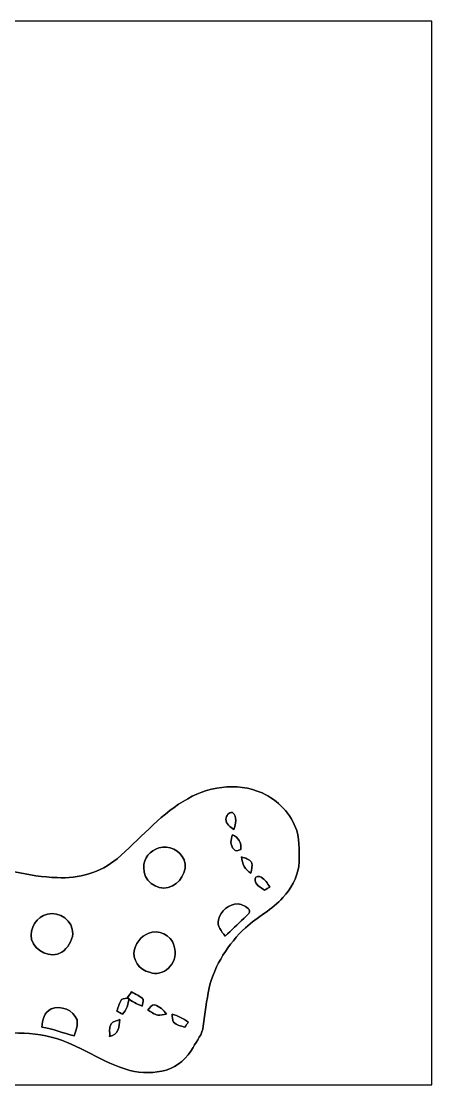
# Model space of a CAD drawing. Header units: centimetres. Extents: x -16.8 to 16.8, y -16.7 to 16.7.
# Drawn here: x 3.9 to 16.77, y -16.67 to 16.67 of the extents above; entities that cross this region are included whole.
import ezdxf

# ---------------------------------------------------------------- set-up
doc = ezdxf.new("R2010")
doc.units = ezdxf.units.CM
doc.header["$MEASUREMENT"] = 0
doc.layers.add('Layer 1', color=7, linetype='Continuous')

msp = doc.modelspace()

# ---------------------------------------------------------------- linework, layer by layer
at = {"layer": 'Layer 1', "color": 7}
for points, knots in [([(-16.77458, 16.66875), (-16.77458, 16.66875), (16.77458, 16.66875), (16.77458, 16.66875), (16.77458, 16.66875), (16.77458, 16.66875), (16.77458, -16.66875), (16.77458, -16.66875), (16.77458, -16.66875), (16.77458, -16.66875), (-16.77458, -16.66875), (-16.77458, -16.66875), (-16.77458, -16.66875), (-16.77458, -16.66875), (-16.77458, 16.66875), (-16.77458, 16.66875), (-16.77458, 16.66875), (-16.77458, 16.66875), (-16.77458, 16.66875), (-16.77458, 16.66875)], [0, 0, 0, 0, 0.16666667, 0.16666667, 0.16666667, 0.16666667, 0.33333333, 0.33333333, 0.33333333, 0.33333333, 0.5, 0.5, 0.5, 0.5, 0.66666667, 0.66666667, 0.66666667, 0.66666667, 1, 1, 1, 1]), ([(8.98243, -7.78545), (8.18762, -8.25994), (7.60518, -8.99548), (6.90457, -9.58568), (6.90457, -9.58568), (6.38387, -10.0136), (5.69595, -10.21786), (5.02638, -10.17552), (5.02638, -10.17552), (4.12503, -10.14765), (3.25226, -9.88801), (2.3809, -9.67987), (2.3809, -9.67987), (2.11314, -9.65906), (2.03941, -9.35919), (1.87078, -9.20574), (1.87078, -9.20574), (1.70921, -9.07344), (1.49789, -8.99795), (1.28799, -9.01806), (1.28799, -9.01806), (0.74542, -8.99442), (0.20144, -9.24983), (-0.33443, -9.07979), (-0.33443, -9.07979), (-0.66499, -8.97043), (-0.95038, -8.75383), (-1.28799, -8.66246), (-1.28799, -8.66246), (-1.52012, -8.57426), (-1.79776, -8.65117), (-1.96533, -8.82862), (-1.96533, -8.82862), (-2.22568, -9.17469), (-2.24896, -9.62272), (-2.3114, -10.03512), (-2.3114, -10.03512), (-2.38831, -10.7188), (-2.667, -11.36227), (-2.72838, -12.04842), (-2.72838, -12.04842), (-2.78059, -12.72469), (-2.74391, -13.41049), (-2.90195, -14.07513), (-2.90195, -14.07513), (-3.27978, -14.17108), (-3.67348, -14.17249), (-4.05518, -14.24834), (-4.05518, -14.24834), (-4.33141, -14.30373), (-4.68136, -14.32666), (-4.86304, -14.57572), (-4.86304, -14.57572), (-4.94594, -14.84842), (-4.84999, -15.22659), (-4.5279, -15.28868), (-4.5279, -15.28868), (-4.00156, -15.24071), (-3.48756, -15.0562), (-2.9524, -15.10206), (-2.9524, -15.10206), (-2.64583, -15.14687), (-2.34139, -15.22236), (-2.02883, -15.21213), (-2.02883, -15.21213), (-1.72438, -15.22448), (-1.40829, -15.16345), (-1.1116, -15.2587), (-1.1116, -15.2587), (-0.69215, -15.35007), (-0.30409, -15.64358), (0.14323, -15.5575), (0.14323, -15.5575), (0.40569, -15.49153), (0.54892, -15.2086), (0.80469, -15.13276), (0.80469, -15.13276), (1.69016, -15.02304), (2.58445, -15.04562), (3.47486, -15.04421), (3.47486, -15.04421), (3.93136, -15.04774), (4.39526, -15.05338), (4.83905, -15.17332), (4.83905, -15.17332), (5.71253, -15.39946), (6.43996, -15.98401), (7.30814, -16.22354), (7.30814, -16.22354), (7.67962, -16.32056), (8.07826, -16.30468), (8.44797, -16.20838), (8.44797, -16.20838), (8.81309, -16.10289), (9.10484, -15.82561), (9.29076, -15.50106), (9.29076, -15.50106), (9.41035, -15.28833), (9.58427, -15.08725), (9.60543, -14.83536), (9.60543, -14.83536), (9.66752, -14.43496), (9.71515, -14.03244), (9.79099, -13.63451), (9.79099, -13.63451), (9.97303, -12.9092), (10.39213, -12.25585), (10.93399, -11.74574), (10.93399, -11.74574), (11.30335, -11.40389), (11.77325, -11.18517), (12.10627, -10.80206), (12.10627, -10.80206), (12.36027, -10.53147), (12.5409, -10.1914), (12.60722, -9.82557), (12.60722, -9.82557), (12.62345, -9.45021), (12.63862, -9.06463), (12.53984, -8.69879), (12.53984, -8.69879), (12.36451, -8.17809), (11.95317, -7.74771), (11.45505, -7.52334), (11.45505, -7.52334), (10.65706, -7.16068), (9.70492, -7.32649), (8.98243, -7.78545)], [0, 0, 0, 0, 0.03030303, 0.03030303, 0.03030303, 0.03030303, 0.06060606, 0.06060606, 0.06060606, 0.06060606, 0.09090909, 0.09090909, 0.09090909, 0.09090909, 0.12121212, 0.12121212, 0.12121212, 0.12121212, 0.15151515, 0.15151515, 0.15151515, 0.15151515, 0.18181818, 0.18181818, 0.18181818, 0.18181818, 0.21212121, 0.21212121, 0.21212121, 0.21212121, 0.24242424, 0.24242424, 0.24242424, 0.24242424, 0.27272727, 0.27272727, 0.27272727, 0.27272727, 0.3030303, 0.3030303, 0.3030303, 0.3030303, 0.33333333, 0.33333333, 0.33333333, 0.33333333, 0.36363636, 0.36363636, 0.36363636, 0.36363636, 0.39393939, 0.39393939, 0.39393939, 0.39393939, 0.42424242, 0.42424242, 0.42424242, 0.42424242, 0.45454545, 0.45454545, 0.45454545, 0.45454545, 0.48484848, 0.48484848, 0.48484848, 0.48484848, 0.51515152, 0.51515152, 0.51515152, 0.51515152, 0.54545455, 0.54545455, 0.54545455, 0.54545455, 0.57575758, 0.57575758, 0.57575758, 0.57575758, 0.60606061, 0.60606061, 0.60606061, 0.60606061, 0.63636364, 0.63636364, 0.63636364, 0.63636364, 0.66666667, 0.66666667, 0.66666667, 0.66666667, 0.6969697, 0.6969697, 0.6969697, 0.6969697, 0.72727273, 0.72727273, 0.72727273, 0.72727273, 0.75757576, 0.75757576, 0.75757576, 0.75757576, 0.78787879, 0.78787879, 0.78787879, 0.78787879, 0.81818182, 0.81818182, 0.81818182, 0.81818182, 0.84848485, 0.84848485, 0.84848485, 0.84848485, 0.87878788, 0.87878788, 0.87878788, 0.87878788, 0.90909091, 0.90909091, 0.90909091, 0.90909091, 0.93939394, 0.93939394, 0.93939394, 0.93939394, 1, 1, 1, 1]), ([(10.31981, -8.34284), (10.32792, -8.24336), (10.4013, -8.10331), (10.52089, -8.13647), (10.52089, -8.13647), (10.69128, -8.25923), (10.61861, -8.49701), (10.56957, -8.66634), (10.56957, -8.66634), (10.44822, -8.5979), (10.31981, -8.49559), (10.31981, -8.34284)], [0, 0, 0, 0, 0.25, 0.25, 0.25, 0.25, 0.5, 0.5, 0.5, 0.5, 1, 1, 1, 1]), ([(10.52795, -8.83214), (10.70539, -8.91611), (10.82675, -9.08826), (10.7823, -9.2964), (10.7823, -9.2964), (10.71739, -9.31862), (10.61191, -9.37084), (10.57204, -9.28793), (10.57204, -9.28793), (10.4454, -9.15917), (10.46268, -8.98243), (10.52795, -8.83214)], [0, 0, 0, 0, 0.25, 0.25, 0.25, 0.25, 0.5, 0.5, 0.5, 0.5, 1, 1, 1, 1]), ([(8.21831, -9.24525), (8.53017, -9.14506), (8.88189, -9.32356), (9.00994, -9.61672), (9.00994, -9.61672), (9.14082, -9.97726), (8.86354, -10.38719), (8.51253, -10.48844), (8.51253, -10.48844), (8.14211, -10.57346), (7.70114, -10.25984), (7.74594, -9.85979), (7.74594, -9.85979), (7.72054, -9.5758), (7.95514, -9.31651), (8.21831, -9.24525)], [0, 0, 0, 0, 0.2, 0.2, 0.2, 0.2, 0.4, 0.4, 0.4, 0.4, 0.6, 0.6, 0.6, 0.6, 1, 1, 1, 1]), ([(10.81193, -9.52782), (10.92517, -9.56028), (11.04336, -9.59767), (11.12273, -9.69222), (11.12273, -9.69222), (11.17071, -9.80228), (11.11567, -9.92576), (11.10474, -10.0397), (11.10474, -10.0397), (10.91918, -9.93246), (10.81969, -9.74372), (10.81193, -9.52782)], [0, 0, 0, 0, 0.25, 0.25, 0.25, 0.25, 0.5, 0.5, 0.5, 0.5, 1, 1, 1, 1]), ([(11.23562, -10.2168), (11.23809, -10.11696), (11.36191, -10.13107), (11.42541, -10.16423), (11.42541, -10.16423), (11.54501, -10.23303), (11.62262, -10.35438), (11.69211, -10.4708), (11.69211, -10.4708), (11.63884, -10.50396), (11.58663, -10.53747), (11.53442, -10.57134), (11.53442, -10.57134), (11.40672, -10.48738), (11.22715, -10.39424), (11.23562, -10.2168)], [0, 0, 0, 0, 0.2, 0.2, 0.2, 0.2, 0.4, 0.4, 0.4, 0.4, 0.6, 0.6, 0.6, 0.6, 1, 1, 1, 1]), ([(10.0838, -11.49491), (10.15012, -11.21974), (10.41259, -10.99926), (10.69975, -10.9982), (10.69975, -10.9982), (10.83098, -11.01654), (10.95763, -11.08181), (11.04794, -11.17988), (11.04794, -11.17988), (11.10333, -11.30159), (10.94846, -11.37003), (10.88849, -11.45187), (10.88849, -11.45187), (10.68458, -11.63249), (10.50396, -11.83816), (10.29088, -12.00856), (10.29088, -12.00856), (10.18611, -11.85651), (10.03124, -11.70023), (10.0838, -11.49491)], [0, 0, 0, 0, 0.16666667, 0.16666667, 0.16666667, 0.16666667, 0.33333333, 0.33333333, 0.33333333, 0.33333333, 0.5, 0.5, 0.5, 0.5, 0.66666667, 0.66666667, 0.66666667, 0.66666667, 1, 1, 1, 1]), ([(4.72475, -11.32381), (5.10611, -11.21375), (5.52485, -11.54324), (5.51956, -11.93906), (5.51956, -11.93906), (5.48993, -12.16942), (5.35658, -12.37333), (5.17631, -12.51444), (5.17631, -12.51444), (4.82388, -12.72187), (4.33246, -12.49221), (4.22099, -12.11192), (4.22099, -12.11192), (4.16313, -11.7796), (4.37727, -11.38096), (4.72475, -11.32381)], [0, 0, 0, 0, 0.2, 0.2, 0.2, 0.2, 0.4, 0.4, 0.4, 0.4, 0.6, 0.6, 0.6, 0.6, 1, 1, 1, 1]), ([(8.00594, -11.89073), (8.33967, -11.81947), (8.68539, -12.07805), (8.71608, -12.41566), (8.71608, -12.41566), (8.81944, -12.85275), (8.35589, -13.32512), (7.92057, -13.13956), (7.92057, -13.13956), (7.60624, -13.08382), (7.36529, -12.74233), (7.4489, -12.42871), (7.4489, -12.42871), (7.51769, -12.17083), (7.73289, -11.92953), (8.00594, -11.89073)], [0, 0, 0, 0, 0.2, 0.2, 0.2, 0.2, 0.4, 0.4, 0.4, 0.4, 0.6, 0.6, 0.6, 0.6, 1, 1, 1, 1]), ([(7.0418, -13.99293), (7.11694, -13.9633), (7.19914, -13.96083), (7.27886, -13.95095), (7.27886, -13.95095), (7.25876, -14.13581), (7.20619, -14.32525), (7.07143, -14.46036), (7.07143, -14.46036), (7.01499, -14.42473), (6.95889, -14.39016), (6.9028, -14.35594), (6.9028, -14.35594), (6.9402, -14.23106), (6.98676, -14.11041), (7.0418, -13.99293)], [0, 0, 0, 0, 0.2, 0.2, 0.2, 0.2, 0.4, 0.4, 0.4, 0.4, 0.6, 0.6, 0.6, 0.6, 1, 1, 1, 1]), ([(7.36212, -13.75763), (7.48453, -13.83347), (7.63129, -13.88498), (7.72689, -13.99787), (7.72689, -13.99787), (7.72442, -14.06666), (7.70643, -14.13334), (7.69197, -14.20072), (7.69197, -14.20072), (7.52052, -14.14992), (7.372, -14.05149), (7.22559, -13.95342), (7.22559, -13.95342), (7.26863, -13.88639), (7.31449, -13.82113), (7.36212, -13.75763)], [0, 0, 0, 0, 0.2, 0.2, 0.2, 0.2, 0.4, 0.4, 0.4, 0.4, 0.6, 0.6, 0.6, 0.6, 1, 1, 1, 1]), ([(4.83729, -14.29103), (5.13786, -14.17002), (5.53861, -14.32207), (5.65044, -14.6364), (5.65044, -14.6364), (5.68572, -14.81137), (5.6074, -14.97365), (5.56189, -15.13734), (5.56189, -15.13734), (5.21935, -15.05656), (4.89444, -14.91509), (4.54519, -14.86041), (4.54519, -14.86041), (4.56636, -14.64204), (4.61927, -14.39721), (4.83729, -14.29103)], [0, 0, 0, 0, 0.2, 0.2, 0.2, 0.2, 0.4, 0.4, 0.4, 0.4, 0.6, 0.6, 0.6, 0.6, 1, 1, 1, 1]), ([(7.87012, -14.3323), (7.93256, -14.26916), (7.98548, -14.14956), (8.09096, -14.16614), (8.09096, -14.16614), (8.2423, -14.21694), (8.3693, -14.32101), (8.4522, -14.45683), (8.4522, -14.45683), (8.36295, -14.47341), (8.26876, -14.48117), (8.17986, -14.48999), (8.17986, -14.48999), (8.06591, -14.46248), (7.97278, -14.38204), (7.87012, -14.3323)], [0, 0, 0, 0, 0.2, 0.2, 0.2, 0.2, 0.4, 0.4, 0.4, 0.4, 0.6, 0.6, 0.6, 0.6, 1, 1, 1, 1]), ([(6.71795, -14.76234), (6.77051, -14.66709), (6.90915, -14.66779), (6.99135, -14.62511), (6.99135, -14.62511), (6.97936, -14.84066), (6.94549, -15.12394), (6.67244, -15.15251), (6.67244, -15.15251), (6.68091, -15.02234), (6.65092, -14.88017), (6.71795, -14.76234)], [0, 0, 0, 0, 0.25, 0.25, 0.25, 0.25, 0.5, 0.5, 0.5, 0.5, 1, 1, 1, 1]), ([(8.63459, -14.4526), (8.81204, -14.51681), (8.98807, -14.5923), (9.14012, -14.7066), (9.14012, -14.7066), (9.10308, -14.75881), (9.06604, -14.81137), (9.03005, -14.86429), (9.03005, -14.86429), (8.9094, -14.82654), (8.7697, -14.80679), (8.67727, -14.71154), (8.67727, -14.71154), (8.62647, -14.63569), (8.64164, -14.53832), (8.63459, -14.4526)], [0, 0, 0, 0, 0.2, 0.2, 0.2, 0.2, 0.4, 0.4, 0.4, 0.4, 0.6, 0.6, 0.6, 0.6, 1, 1, 1, 1])]:
    msp.add_open_spline(points, degree=3, knots=knots, dxfattribs=at)
at = {"layer": 'Layer 1', "color": 250}
for points, knots in [([(8.98243, -7.78545), (9.70492, -7.32649), (10.65706, -7.16068), (11.45505, -7.52334), (11.45505, -7.52334), (11.95317, -7.74771), (12.36451, -8.17809), (12.53984, -8.69879), (12.53984, -8.69879), (12.63862, -9.06463), (12.62345, -9.45021), (12.60722, -9.82557), (12.60722, -9.82557), (12.5409, -10.1914), (12.36027, -10.53147), (12.10627, -10.80206), (12.10627, -10.80206), (11.77325, -11.18517), (11.30335, -11.40389), (10.93399, -11.74574), (10.93399, -11.74574), (10.39213, -12.25585), (9.97303, -12.9092), (9.79099, -13.63451), (9.79099, -13.63451), (9.71515, -14.03244), (9.66752, -14.43496), (9.60543, -14.83536), (9.60543, -14.83536), (9.58427, -15.08725), (9.41035, -15.28833), (9.29076, -15.50106), (9.29076, -15.50106), (9.10484, -15.82561), (8.81309, -16.10289), (8.44797, -16.20838), (8.44797, -16.20838), (8.07826, -16.30468), (7.67962, -16.32056), (7.30814, -16.22354), (7.30814, -16.22354), (6.43996, -15.98401), (5.71253, -15.39946), (4.83905, -15.17332), (4.83905, -15.17332), (4.39526, -15.05338), (3.93136, -15.04774), (3.47486, -15.04421), (3.47486, -15.04421), (2.58445, -15.04562), (1.69016, -15.02304), (0.80469, -15.13276), (0.80469, -15.13276), (0.54892, -15.2086), (0.40569, -15.49153), (0.14323, -15.5575), (0.14323, -15.5575), (-0.30409, -15.64358), (-0.69215, -15.35007), (-1.1116, -15.2587), (-1.1116, -15.2587), (-1.40829, -15.16345), (-1.72438, -15.22448), (-2.02883, -15.21213), (-2.02883, -15.21213), (-2.34139, -15.22236), (-2.64583, -15.14687), (-2.9524, -15.10206), (-2.9524, -15.10206), (-3.48756, -15.0562), (-4.00156, -15.24071), (-4.5279, -15.28868), (-4.5279, -15.28868), (-4.84999, -15.22659), (-4.94594, -14.84842), (-4.86304, -14.57572), (-4.86304, -14.57572), (-4.68136, -14.32666), (-4.33141, -14.30373), (-4.05518, -14.24834), (-4.05518, -14.24834), (-3.67348, -14.17249), (-3.27978, -14.17108), (-2.90195, -14.07513), (-2.90195, -14.07513), (-2.74391, -13.41049), (-2.78059, -12.72469), (-2.72838, -12.04842), (-2.72838, -12.04842), (-2.667, -11.36227), (-2.38831, -10.7188), (-2.3114, -10.03512), (-2.3114, -10.03512), (-2.24896, -9.62272), (-2.22568, -9.17469), (-1.96533, -8.82862), (-1.96533, -8.82862), (-1.79776, -8.65117), (-1.52012, -8.57426), (-1.28799, -8.66246), (-1.28799, -8.66246), (-0.95038, -8.75383), (-0.66499, -8.97043), (-0.33443, -9.07979), (-0.33443, -9.07979), (0.20144, -9.24983), (0.74542, -8.99442), (1.28799, -9.01806), (1.28799, -9.01806), (1.49789, -8.99795), (1.70921, -9.07344), (1.87078, -9.20574), (1.87078, -9.20574), (2.03941, -9.35919), (2.11314, -9.65906), (2.3809, -9.67987), (2.3809, -9.67987), (3.25226, -9.88801), (4.12503, -10.14765), (5.02638, -10.17552), (5.02638, -10.17552), (5.69595, -10.21786), (6.38387, -10.0136), (6.90457, -9.58568), (6.90457, -9.58568), (7.60518, -8.99548), (8.18762, -8.25994), (8.98243, -7.78545), (8.98243, -7.78545), (8.98243, -7.78545), (8.98243, -7.78545), (8.98243, -7.78545)], [0, 0, 0, 0, 0.02941176, 0.02941176, 0.02941176, 0.02941176, 0.05882353, 0.05882353, 0.05882353, 0.05882353, 0.08823529, 0.08823529, 0.08823529, 0.08823529, 0.11764706, 0.11764706, 0.11764706, 0.11764706, 0.14705882, 0.14705882, 0.14705882, 0.14705882, 0.17647059, 0.17647059, 0.17647059, 0.17647059, 0.20588235, 0.20588235, 0.20588235, 0.20588235, 0.23529412, 0.23529412, 0.23529412, 0.23529412, 0.26470588, 0.26470588, 0.26470588, 0.26470588, 0.29411765, 0.29411765, 0.29411765, 0.29411765, 0.32352941, 0.32352941, 0.32352941, 0.32352941, 0.35294118, 0.35294118, 0.35294118, 0.35294118, 0.38235294, 0.38235294, 0.38235294, 0.38235294, 0.41176471, 0.41176471, 0.41176471, 0.41176471, 0.44117647, 0.44117647, 0.44117647, 0.44117647, 0.47058824, 0.47058824, 0.47058824, 0.47058824, 0.5, 0.5, 0.5, 0.5, 0.52941176, 0.52941176, 0.52941176, 0.52941176, 0.55882353, 0.55882353, 0.55882353, 0.55882353, 0.58823529, 0.58823529, 0.58823529, 0.58823529, 0.61764706, 0.61764706, 0.61764706, 0.61764706, 0.64705882, 0.64705882, 0.64705882, 0.64705882, 0.67647059, 0.67647059, 0.67647059, 0.67647059, 0.70588235, 0.70588235, 0.70588235, 0.70588235, 0.73529412, 0.73529412, 0.73529412, 0.73529412, 0.76470588, 0.76470588, 0.76470588, 0.76470588, 0.79411765, 0.79411765, 0.79411765, 0.79411765, 0.82352941, 0.82352941, 0.82352941, 0.82352941, 0.85294118, 0.85294118, 0.85294118, 0.85294118, 0.88235294, 0.88235294, 0.88235294, 0.88235294, 0.91176471, 0.91176471, 0.91176471, 0.91176471, 0.94117647, 0.94117647, 0.94117647, 0.94117647, 1, 1, 1, 1]), ([(10.31981, -8.34284), (10.31981, -8.49559), (10.44822, -8.5979), (10.56957, -8.66634), (10.56957, -8.66634), (10.61861, -8.49701), (10.69128, -8.25923), (10.52089, -8.13647), (10.52089, -8.13647), (10.4013, -8.10331), (10.32792, -8.24336), (10.31981, -8.34284), (10.31981, -8.34284), (10.31981, -8.34284), (10.31981, -8.34284), (10.31981, -8.34284)], [0, 0, 0, 0, 0.2, 0.2, 0.2, 0.2, 0.4, 0.4, 0.4, 0.4, 0.6, 0.6, 0.6, 0.6, 1, 1, 1, 1]), ([(10.52795, -8.83214), (10.46268, -8.98243), (10.4454, -9.15917), (10.57204, -9.28793), (10.57204, -9.28793), (10.61191, -9.37084), (10.71739, -9.31862), (10.7823, -9.2964), (10.7823, -9.2964), (10.82675, -9.08826), (10.70539, -8.91611), (10.52795, -8.83214), (10.52795, -8.83214), (10.52795, -8.83214), (10.52795, -8.83214), (10.52795, -8.83214)], [0, 0, 0, 0, 0.2, 0.2, 0.2, 0.2, 0.4, 0.4, 0.4, 0.4, 0.6, 0.6, 0.6, 0.6, 1, 1, 1, 1]), ([(8.21831, -9.24525), (7.95514, -9.31651), (7.72054, -9.5758), (7.74594, -9.85979), (7.74594, -9.85979), (7.70114, -10.25984), (8.14211, -10.57346), (8.51253, -10.48844), (8.51253, -10.48844), (8.86354, -10.38719), (9.14082, -9.97726), (9.00994, -9.61672), (9.00994, -9.61672), (8.88189, -9.32356), (8.53017, -9.14506), (8.21831, -9.24525), (8.21831, -9.24525), (8.21831, -9.24525), (8.21831, -9.24525), (8.21831, -9.24525)], [0, 0, 0, 0, 0.16666667, 0.16666667, 0.16666667, 0.16666667, 0.33333333, 0.33333333, 0.33333333, 0.33333333, 0.5, 0.5, 0.5, 0.5, 0.66666667, 0.66666667, 0.66666667, 0.66666667, 1, 1, 1, 1]), ([(10.81193, -9.52782), (10.81969, -9.74372), (10.91918, -9.93246), (11.10474, -10.0397), (11.10474, -10.0397), (11.11567, -9.92576), (11.17071, -9.80228), (11.12273, -9.69222), (11.12273, -9.69222), (11.04336, -9.59767), (10.92517, -9.56028), (10.81193, -9.52782), (10.81193, -9.52782), (10.81193, -9.52782), (10.81193, -9.52782), (10.81193, -9.52782)], [0, 0, 0, 0, 0.2, 0.2, 0.2, 0.2, 0.4, 0.4, 0.4, 0.4, 0.6, 0.6, 0.6, 0.6, 1, 1, 1, 1]), ([(11.23562, -10.2168), (11.22715, -10.39424), (11.40672, -10.48738), (11.53442, -10.57134), (11.53442, -10.57134), (11.58663, -10.53747), (11.63884, -10.50396), (11.69211, -10.4708), (11.69211, -10.4708), (11.62262, -10.35438), (11.54501, -10.23303), (11.42541, -10.16423), (11.42541, -10.16423), (11.36191, -10.13107), (11.23809, -10.11696), (11.23562, -10.2168), (11.23562, -10.2168), (11.23562, -10.2168), (11.23562, -10.2168), (11.23562, -10.2168)], [0, 0, 0, 0, 0.16666667, 0.16666667, 0.16666667, 0.16666667, 0.33333333, 0.33333333, 0.33333333, 0.33333333, 0.5, 0.5, 0.5, 0.5, 0.66666667, 0.66666667, 0.66666667, 0.66666667, 1, 1, 1, 1]), ([(10.0838, -11.49491), (10.03124, -11.70023), (10.18611, -11.85651), (10.29088, -12.00856), (10.29088, -12.00856), (10.50396, -11.83816), (10.68458, -11.63249), (10.88849, -11.45187), (10.88849, -11.45187), (10.94846, -11.37003), (11.10333, -11.30159), (11.04794, -11.17988), (11.04794, -11.17988), (10.95763, -11.08181), (10.83098, -11.01654), (10.69975, -10.9982), (10.69975, -10.9982), (10.41259, -10.99926), (10.15012, -11.21974), (10.0838, -11.49491), (10.0838, -11.49491), (10.0838, -11.49491), (10.0838, -11.49491), (10.0838, -11.49491)], [0, 0, 0, 0, 0.14285714, 0.14285714, 0.14285714, 0.14285714, 0.28571429, 0.28571429, 0.28571429, 0.28571429, 0.42857143, 0.42857143, 0.42857143, 0.42857143, 0.57142857, 0.57142857, 0.57142857, 0.57142857, 0.71428571, 0.71428571, 0.71428571, 0.71428571, 1, 1, 1, 1]), ([(4.72475, -11.32381), (4.37727, -11.38096), (4.16313, -11.7796), (4.22099, -12.11192), (4.22099, -12.11192), (4.33246, -12.49221), (4.82388, -12.72187), (5.17631, -12.51444), (5.17631, -12.51444), (5.35658, -12.37333), (5.48993, -12.16942), (5.51956, -11.93906), (5.51956, -11.93906), (5.52485, -11.54324), (5.10611, -11.21375), (4.72475, -11.32381), (4.72475, -11.32381), (4.72475, -11.32381), (4.72475, -11.32381), (4.72475, -11.32381)], [0, 0, 0, 0, 0.16666667, 0.16666667, 0.16666667, 0.16666667, 0.33333333, 0.33333333, 0.33333333, 0.33333333, 0.5, 0.5, 0.5, 0.5, 0.66666667, 0.66666667, 0.66666667, 0.66666667, 1, 1, 1, 1]), ([(8.00594, -11.89073), (7.73289, -11.92953), (7.51769, -12.17083), (7.4489, -12.42871), (7.4489, -12.42871), (7.36529, -12.74233), (7.60624, -13.08382), (7.92057, -13.13956), (7.92057, -13.13956), (8.35589, -13.32512), (8.81944, -12.85275), (8.71608, -12.41566), (8.71608, -12.41566), (8.68539, -12.07805), (8.33967, -11.81947), (8.00594, -11.89073), (8.00594, -11.89073), (8.00594, -11.89073), (8.00594, -11.89073), (8.00594, -11.89073)], [0, 0, 0, 0, 0.16666667, 0.16666667, 0.16666667, 0.16666667, 0.33333333, 0.33333333, 0.33333333, 0.33333333, 0.5, 0.5, 0.5, 0.5, 0.66666667, 0.66666667, 0.66666667, 0.66666667, 1, 1, 1, 1]), ([(7.0418, -13.99293), (6.98676, -14.11041), (6.9402, -14.23106), (6.9028, -14.35594), (6.9028, -14.35594), (6.95889, -14.39016), (7.01499, -14.42473), (7.07143, -14.46036), (7.07143, -14.46036), (7.20619, -14.32525), (7.25876, -14.13581), (7.27886, -13.95095), (7.27886, -13.95095), (7.19914, -13.96083), (7.11694, -13.9633), (7.0418, -13.99293), (7.0418, -13.99293), (7.0418, -13.99293), (7.0418, -13.99293), (7.0418, -13.99293)], [0, 0, 0, 0, 0.16666667, 0.16666667, 0.16666667, 0.16666667, 0.33333333, 0.33333333, 0.33333333, 0.33333333, 0.5, 0.5, 0.5, 0.5, 0.66666667, 0.66666667, 0.66666667, 0.66666667, 1, 1, 1, 1]), ([(7.36212, -13.75763), (7.31449, -13.82113), (7.26863, -13.88639), (7.22559, -13.95342), (7.22559, -13.95342), (7.372, -14.05149), (7.52052, -14.14992), (7.69197, -14.20072), (7.69197, -14.20072), (7.70643, -14.13334), (7.72442, -14.06666), (7.72689, -13.99787), (7.72689, -13.99787), (7.63129, -13.88498), (7.48453, -13.83347), (7.36212, -13.75763), (7.36212, -13.75763), (7.36212, -13.75763), (7.36212, -13.75763), (7.36212, -13.75763)], [0, 0, 0, 0, 0.16666667, 0.16666667, 0.16666667, 0.16666667, 0.33333333, 0.33333333, 0.33333333, 0.33333333, 0.5, 0.5, 0.5, 0.5, 0.66666667, 0.66666667, 0.66666667, 0.66666667, 1, 1, 1, 1]), ([(4.83729, -14.29103), (4.61927, -14.39721), (4.56636, -14.64204), (4.54519, -14.86041), (4.54519, -14.86041), (4.89444, -14.91509), (5.21935, -15.05656), (5.56189, -15.13734), (5.56189, -15.13734), (5.6074, -14.97365), (5.68572, -14.81137), (5.65044, -14.6364), (5.65044, -14.6364), (5.53861, -14.32207), (5.13786, -14.17002), (4.83729, -14.29103), (4.83729, -14.29103), (4.83729, -14.29103), (4.83729, -14.29103), (4.83729, -14.29103)], [0, 0, 0, 0, 0.16666667, 0.16666667, 0.16666667, 0.16666667, 0.33333333, 0.33333333, 0.33333333, 0.33333333, 0.5, 0.5, 0.5, 0.5, 0.66666667, 0.66666667, 0.66666667, 0.66666667, 1, 1, 1, 1]), ([(7.87012, -14.3323), (7.97278, -14.38204), (8.06591, -14.46248), (8.17986, -14.48999), (8.17986, -14.48999), (8.26876, -14.48117), (8.36295, -14.47341), (8.4522, -14.45683), (8.4522, -14.45683), (8.3693, -14.32101), (8.2423, -14.21694), (8.09096, -14.16614), (8.09096, -14.16614), (7.98548, -14.14956), (7.93256, -14.26916), (7.87012, -14.3323), (7.87012, -14.3323), (7.87012, -14.3323), (7.87012, -14.3323), (7.87012, -14.3323)], [0, 0, 0, 0, 0.16666667, 0.16666667, 0.16666667, 0.16666667, 0.33333333, 0.33333333, 0.33333333, 0.33333333, 0.5, 0.5, 0.5, 0.5, 0.66666667, 0.66666667, 0.66666667, 0.66666667, 1, 1, 1, 1]), ([(6.71795, -14.76234), (6.65092, -14.88017), (6.68091, -15.02234), (6.67244, -15.15251), (6.67244, -15.15251), (6.94549, -15.12394), (6.97936, -14.84066), (6.99135, -14.62511), (6.99135, -14.62511), (6.90915, -14.66779), (6.77051, -14.66709), (6.71795, -14.76234)], [0, 0, 0, 0, 0.25, 0.25, 0.25, 0.25, 0.5, 0.5, 0.5, 0.5, 1, 1, 1, 1]), ([(8.63459, -14.4526), (8.64164, -14.53832), (8.62647, -14.63569), (8.67727, -14.71154), (8.67727, -14.71154), (8.7697, -14.80679), (8.9094, -14.82654), (9.03005, -14.86429), (9.03005, -14.86429), (9.06604, -14.81137), (9.10308, -14.75881), (9.14012, -14.7066), (9.14012, -14.7066), (8.98807, -14.5923), (8.81204, -14.51681), (8.63459, -14.4526), (8.63459, -14.4526), (8.63459, -14.4526), (8.63459, -14.4526), (8.63459, -14.4526)], [0, 0, 0, 0, 0.16666667, 0.16666667, 0.16666667, 0.16666667, 0.33333333, 0.33333333, 0.33333333, 0.33333333, 0.5, 0.5, 0.5, 0.5, 0.66666667, 0.66666667, 0.66666667, 0.66666667, 1, 1, 1, 1])]:
    msp.add_open_spline(points, degree=3, knots=knots, dxfattribs=at)

doc.saveas('drawing.dxf')
